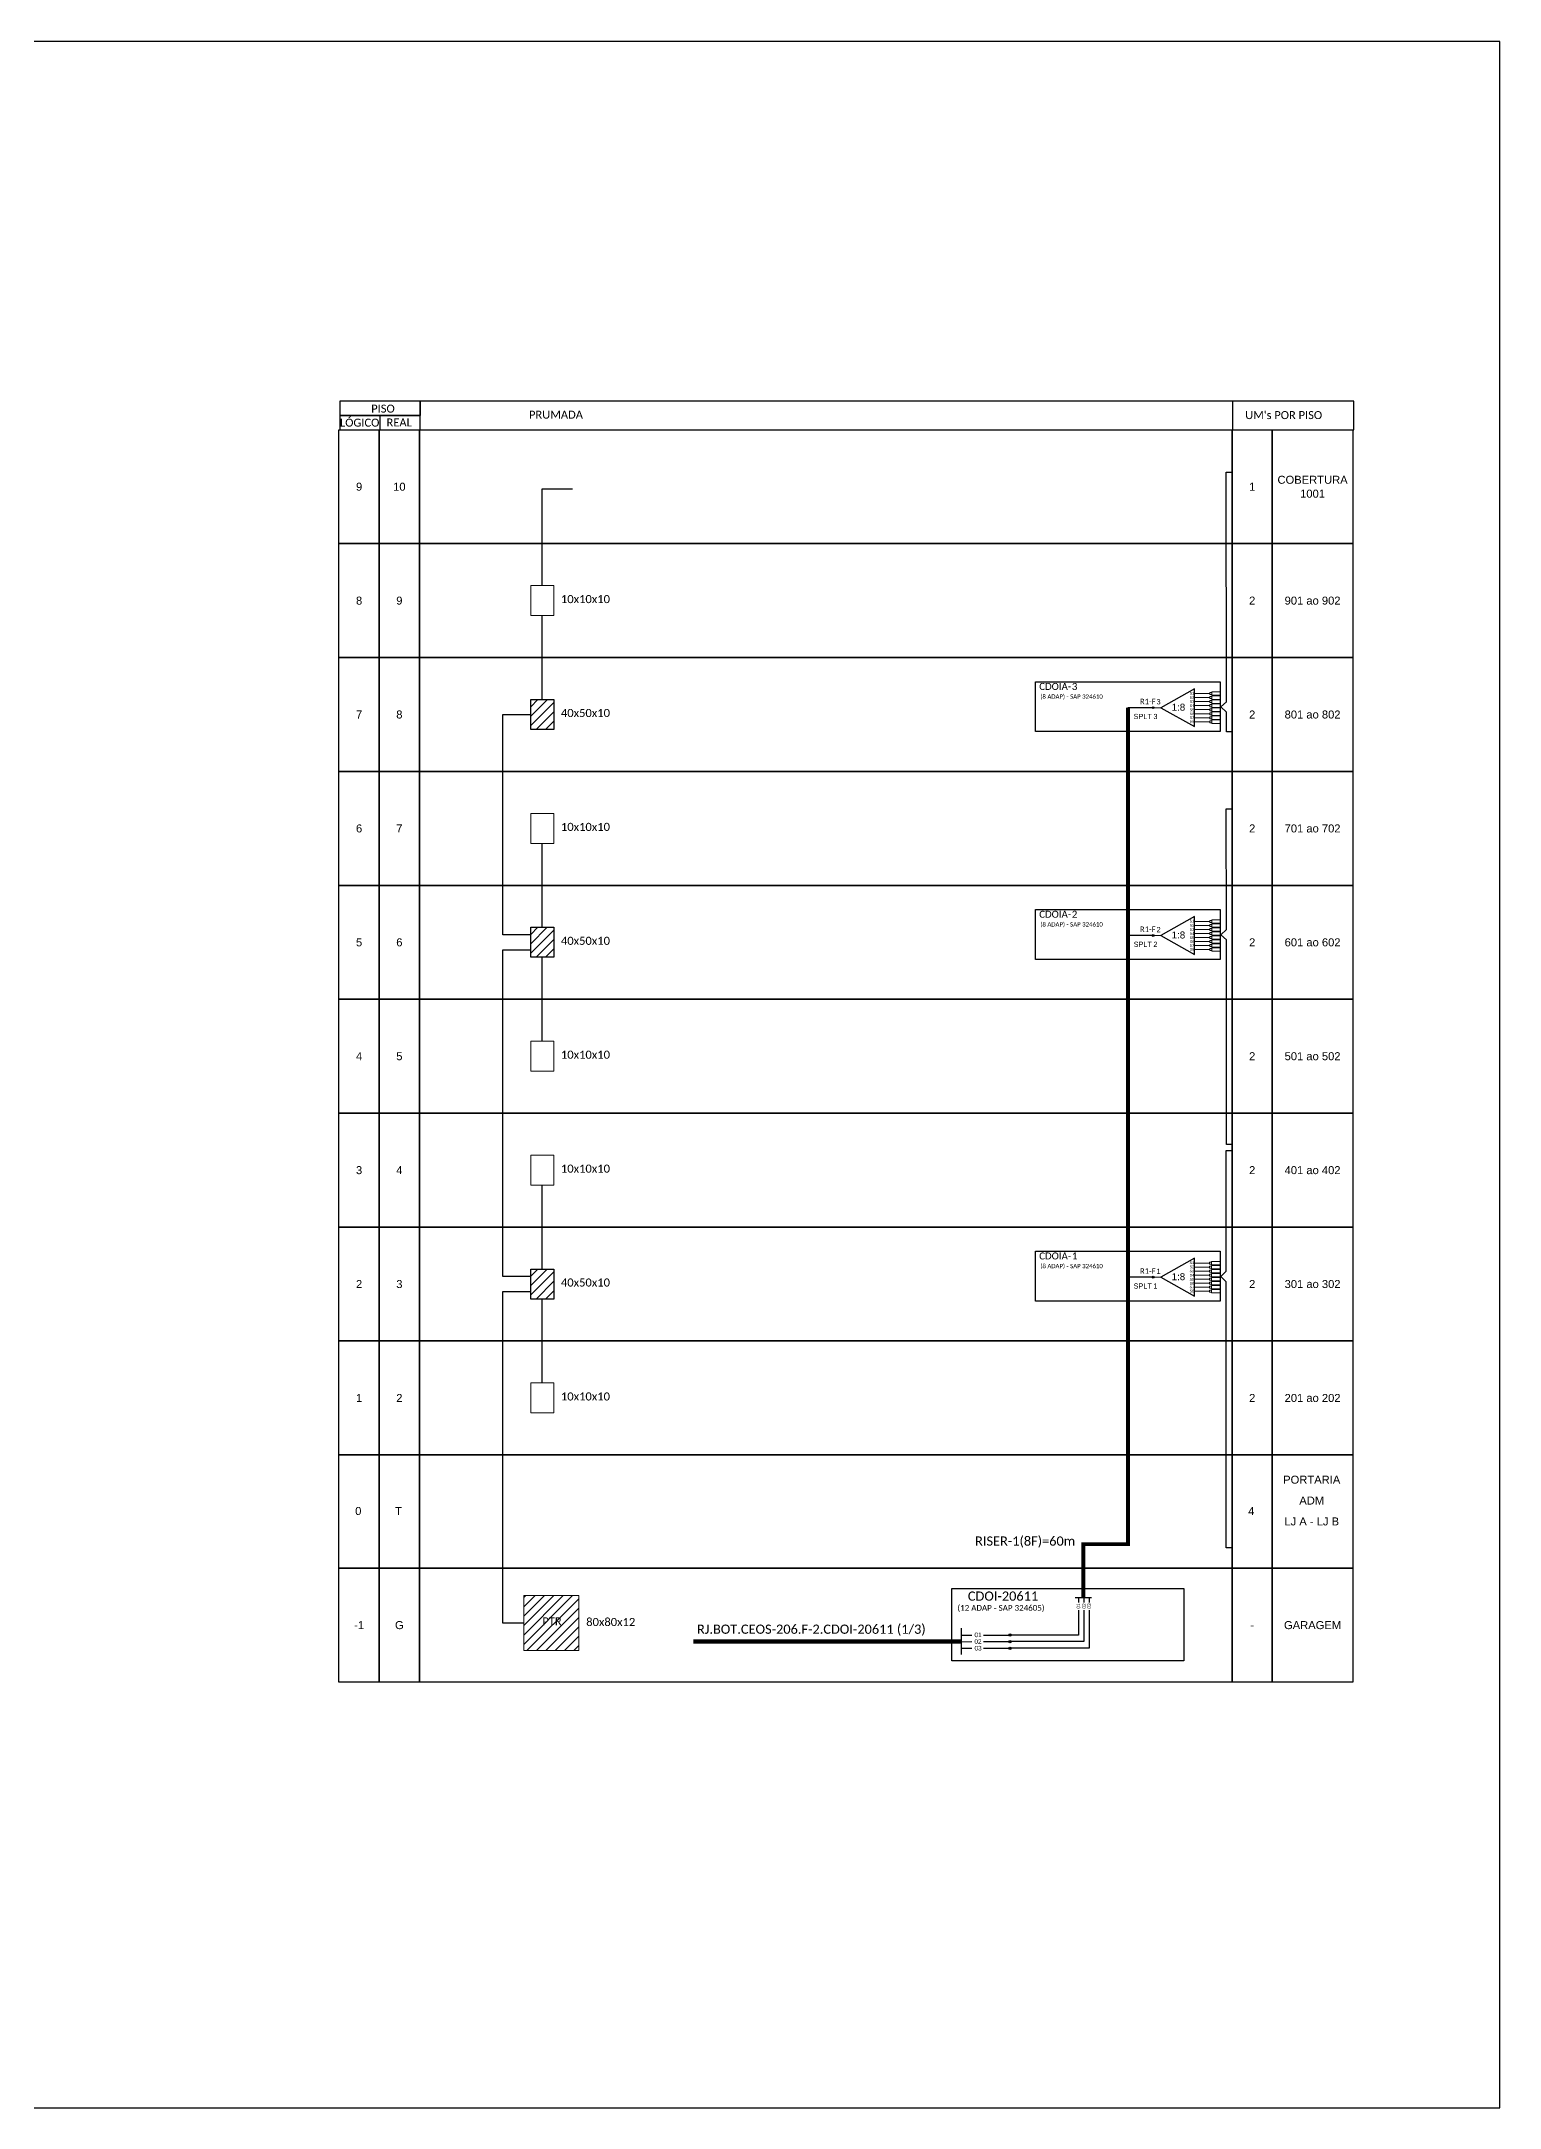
# Model space of a CAD drawing. Extents: x -89 to 749, y 705 to 1299.
# Drawn here: x 330 to 749, y 705 to 1299 of the extents above; entities that cross this region are included whole.
import ezdxf
from ezdxf.enums import TextEntityAlignment as Align

# ---------------------------------------------------------------- set-up
doc = ezdxf.new("R2010")
doc.units = 0
doc.styles.add('ARIAL', font='arial.ttf')
doc.styles.add('WMF-Calibri0', font='calibri.ttf')

# ---------------------------------------------------------------- blocks, each defined once
blk = doc.blocks.new('SPLT_1-8_SC-APC')
at = {"color": 1}
blk.add_lwpolyline([(-7.37, -2.1), (-17.04, -7.55), (-7.37, -13), (-7.37, -2.1)], dxfattribs=at)
at = {"color": 3, "lineweight": 0}
for points in [[(-2.99, -3.51), (-7.37, -3.51)], [(-7.37, -4.66), (-2.99, -4.66)], [(-7.37, -5.82), (-2.99, -5.82)], [(-2.41, -3.02), (-2.41, -4)], [(-2.41, -3.02), (0, -3.02)], [(-2.41, -4), (0, -4)], [(-2.41, -4.17), (-2.41, -5.16)], [(-2.41, -4.17), (0, -4.17)], [(-2.41, -5.16), (0, -5.16)], [(-2.41, -5.32), (-2.41, -6.31)], [(-2.41, -5.32), (0, -5.32)], [(-7.37, -6.97), (-2.99, -6.97)], [(-7.37, -8.12), (-2.99, -8.12)], [(-7.37, -9.28), (-2.99, -9.28)], [(-7.37, -10.43), (-2.99, -10.43)], [(-7.37, -11.58), (-2.99, -11.58)], [(-2.41, -6.31), (0, -6.31)], [(-2.41, -6.48), (-2.41, -7.46)], [(-2.41, -6.48), (0, -6.48)], [(-2.41, -7.46), (0, -7.46)], [(-2.41, -7.63), (-2.41, -8.62)], [(-2.41, -7.63), (0, -7.63)], [(-2.41, -8.62), (0, -8.62)], [(-2.41, -8.78), (-2.41, -9.77)], [(-2.41, -8.78), (0, -8.78)], [(-2.41, -9.77), (0, -9.77)], [(-2.41, -9.94), (-2.41, -10.92)], [(-2.41, -9.94), (0, -9.94)], [(-2.41, -10.92), (0, -10.92)], [(-2.41, -11.09), (-2.41, -12.08)], [(-2.41, -11.09), (0, -11.09)], [(-2.41, -12.08), (0, -12.08)]]:
    blk.add_lwpolyline(points, dxfattribs=at)
for points in [[(-2.99, -3.22), (-2.41, -3.22), (-2.41, -3.8), (-2.99, -3.8)], [(-2.99, -4.38), (-2.41, -4.38), (-2.41, -4.95), (-2.99, -4.95)], [(-2.99, -5.53), (-2.41, -5.53), (-2.41, -6.1), (-2.99, -6.1)], [(-2.99, -6.68), (-2.41, -6.68), (-2.41, -7.26), (-2.99, -7.26)], [(-2.99, -7.84), (-2.41, -7.84), (-2.41, -8.41), (-2.99, -8.41)], [(-2.99, -8.99), (-2.41, -8.99), (-2.41, -9.56), (-2.99, -9.56)], [(-2.99, -10.14), (-2.41, -10.14), (-2.41, -10.72), (-2.99, -10.72)], [(-2.99, -11.3), (-2.41, -11.3), (-2.41, -11.87), (-2.99, -11.87)]]:
    blk.add_lwpolyline(points, close=True, dxfattribs=at)
at = {"color": 1, "lineweight": 0}
blk.add_lwpolyline([(-17.04, -7.55), (-19.26, -7.55)], dxfattribs=at)
at = {"color": 1, "style": 'ARIAL'}
for s, height, p in [('S1', 0.75, (-8.74, -3.78)), ('S2', 0.75, (-8.74, -4.97)), ('S3', 0.75, (-8.74, -6.18)), ('1:8', 2, (-13.91, -8.4)), ('S4', 0.75, (-8.74, -7.36)), ('S5', 0.75, (-8.74, -8.57)), ('S6', 0.75, (-8.74, -9.69)), ('S7', 0.75, (-8.74, -10.78)), ('S8', 0.75, (-8.74, -11.9))]:
    blk.add_text(s, height=height, dxfattribs=at).set_placement(p)

msp = doc.modelspace()

# ---------------------------------------------------------------- hatches: boundary and pattern name
h = msp.add_hatch()
h.set_pattern_fill('ANSI31', color=1, scale=0.6)
h.set_pattern_definition([(45, (-836.997, 50.6207), (-1.3470384, 1.3470384), [])])
h.paths.add_polyline_path([(477.3, 1109.82), (470.68, 1109.82), (470.68, 1101.2), (477.3, 1101.2)])
h = msp.add_hatch(color=3)
h.dxf.hatch_style = 1
edge = h.paths.add_edge_path()
edge.add_arc((649.6, 1107.47), 0.256, 0, 360)
h = msp.add_hatch()
h.set_pattern_fill('ANSI31', color=1, scale=0.6)
h.set_pattern_definition([(45, (-836.997, -14.8668), (-1.3470384, 1.3470384), [])])
h.paths.add_polyline_path([(477.3, 1044.33), (470.68, 1044.33), (470.68, 1035.71), (477.3, 1035.71)])
h = msp.add_hatch(color=3)
h.dxf.hatch_style = 1
edge = h.paths.add_edge_path()
edge.add_arc((649.6, 1041.98), 0.256, 0, 360)
h = msp.add_hatch()
h.set_pattern_fill('ANSI31', color=1, scale=0.6)
h.set_pattern_definition([(45, (-836.997, -113.098), (-1.3470384, 1.3470384), [])])
h.paths.add_polyline_path([(477.3, 946.1), (470.68, 946.1), (470.68, 937.48), (477.3, 937.48)])
h = msp.add_hatch(color=3)
h.dxf.hatch_style = 1
edge = h.paths.add_edge_path()
edge.add_arc((649.59, 943.75), 0.256, 0, 360)
h = msp.add_hatch()
h.set_pattern_fill('ANSI31', color=1, scale=0.6)
h.set_pattern_definition([(45, (-307.9311, 3523.491), (-1.3470384, 1.3470384), [])])
h.paths.add_polyline_path([(484.48, 836.43), (484.48, 852.23), (468.67, 852.23), (468.67, 836.43)])
h.paths.add_polyline_path([(473.41, 843.06), (480.21, 843.06), (480.21, 846.54), (473.41, 846.54)], flags=24)
h = msp.add_hatch(color=3)
h.dxf.hatch_style = 1
edge = h.paths.add_edge_path()
edge.add_arc((608.45, 840.88), 0.32, 0, 360)
h = msp.add_hatch(color=3)
h.dxf.hatch_style = 1
edge = h.paths.add_edge_path()
edge.add_arc((608.45, 839.01), 0.32, 0, 360)
h = msp.add_hatch(color=3)
h.dxf.hatch_style = 1
edge = h.paths.add_edge_path()
edge.add_arc((608.45, 837.08), 0.32, 0, 360)

# ---------------------------------------------------------------- linework, layer by layer
for points in [[(-89.32, 705.02), (749.25, 705.02), (749.25, 1299.02), (-89.32, 1299.02), (-89.32, 705.02)], [(438.93, 1187.37), (707.3, 1187.37), (707.3, 1195.59), (438.93, 1195.59), (438.93, 1195.59), (438.93, 1191.48)], [(672.55, 1187.37), (672.55, 1195.59)], [(427.36, 1187.37), (427.36, 1191.48)], [(594.54, 837.08), (597.45, 837.08)], [(600.86, 837.08), (608.45, 837.08), (608.45, 837.08)]]:
    msp.add_lwpolyline(points)
for points in [[(415.79, 1191.48), (438.93, 1191.48), (438.93, 1195.59), (415.79, 1195.59)], [(415.79, 1187.37), (438.93, 1187.37), (438.93, 1191.48), (415.79, 1191.48)], [(415.54, 1187.37), (427.12, 1187.37), (427.12, 1154.62), (415.54, 1154.62)], [(427.12, 1187.37), (438.69, 1187.37), (438.69, 1154.62), (427.12, 1154.62)], [(438.69, 1187.37), (672.31, 1187.37), (672.31, 1154.62), (438.69, 1154.62)], [(672.31, 1187.37), (683.88, 1187.37), (683.88, 1154.62), (672.31, 1154.62)], [(683.88, 1187.37), (707.02, 1187.37), (707.02, 1154.62), (683.88, 1154.62)], [(415.54, 1154.62), (427.12, 1154.62), (427.12, 1121.88), (415.54, 1121.88)], [(427.12, 1154.62), (438.69, 1154.62), (438.69, 1121.88), (427.12, 1121.88)], [(438.69, 1154.62), (672.31, 1154.62), (672.31, 1121.88), (438.69, 1121.88)], [(672.31, 1154.62), (683.88, 1154.62), (683.88, 1121.88), (672.31, 1121.88)], [(683.88, 1154.62), (707.02, 1154.62), (707.02, 1121.88), (683.88, 1121.88)], [(415.54, 1121.88), (427.12, 1121.88), (427.12, 1089.13), (415.54, 1089.13)], [(427.12, 1121.88), (438.69, 1121.88), (438.69, 1089.13), (427.12, 1089.13)], [(438.69, 1121.88), (672.31, 1121.88), (672.31, 1089.13), (438.69, 1089.13)], [(672.31, 1121.88), (683.88, 1121.88), (683.88, 1089.13), (672.31, 1089.13)], [(683.88, 1121.88), (707.02, 1121.88), (707.02, 1089.13), (683.88, 1089.13)], [(415.54, 1089.13), (427.12, 1089.13), (427.12, 1056.39), (415.54, 1056.39)], [(427.12, 1089.13), (438.69, 1089.13), (438.69, 1056.39), (427.12, 1056.39)], [(438.69, 1089.13), (672.31, 1089.13), (672.31, 1056.39), (438.69, 1056.39)], [(672.31, 1089.13), (683.88, 1089.13), (683.88, 1056.39), (672.31, 1056.39)], [(683.88, 1089.13), (707.02, 1089.13), (707.02, 1056.39), (683.88, 1056.39)], [(415.54, 1056.39), (427.12, 1056.39), (427.12, 1023.65), (415.54, 1023.65)], [(427.12, 1056.39), (438.69, 1056.39), (438.69, 1023.65), (427.12, 1023.65)], [(438.69, 1056.39), (672.31, 1056.39), (672.31, 1023.65), (438.69, 1023.65)], [(672.31, 1056.39), (683.88, 1056.39), (683.88, 1023.65), (672.31, 1023.65)], [(683.88, 1056.39), (707.02, 1056.39), (707.02, 1023.65), (683.88, 1023.65)], [(415.54, 1023.65), (427.12, 1023.65), (427.12, 990.9), (415.54, 990.9)], [(427.12, 1023.65), (438.69, 1023.65), (438.69, 990.9), (427.12, 990.9)], [(438.69, 1023.65), (672.31, 1023.65), (672.31, 990.9), (438.69, 990.9)], [(672.31, 1023.65), (683.88, 1023.65), (683.88, 990.9), (672.31, 990.9)], [(683.88, 1023.65), (707.02, 1023.65), (707.02, 990.9), (683.88, 990.9)], [(415.54, 990.9), (427.12, 990.9), (427.12, 958.16), (415.54, 958.16)], [(427.12, 990.9), (438.69, 990.9), (438.69, 958.16), (427.12, 958.16)], [(438.69, 990.9), (672.31, 990.9), (672.31, 958.16), (438.69, 958.16)], [(672.31, 990.9), (683.88, 990.9), (683.88, 958.16), (672.31, 958.16)], [(683.88, 990.9), (707.02, 990.9), (707.02, 958.16), (683.88, 958.16)], [(415.54, 958.16), (427.12, 958.16), (427.12, 925.42), (415.54, 925.42)], [(427.12, 958.16), (438.69, 958.16), (438.69, 925.42), (427.12, 925.42)], [(438.69, 958.16), (672.31, 958.16), (672.31, 925.42), (438.69, 925.42)], [(672.31, 958.16), (683.88, 958.16), (683.88, 925.42), (672.31, 925.42)], [(683.88, 958.16), (707.02, 958.16), (707.02, 925.42), (683.88, 925.42)], [(415.54, 925.42), (427.12, 925.42), (427.12, 892.67), (415.54, 892.67)], [(427.12, 925.42), (438.69, 925.42), (438.69, 892.67), (427.12, 892.67)], [(438.69, 925.42), (672.31, 925.42), (672.31, 892.67), (438.69, 892.67)], [(672.31, 925.42), (683.88, 925.42), (683.88, 892.67), (672.31, 892.67)], [(683.88, 925.42), (707.02, 925.42), (707.02, 892.67), (683.88, 892.67)], [(415.54, 892.67), (427.12, 892.67), (427.12, 860.12), (415.54, 860.12)], [(427.12, 892.67), (438.69, 892.67), (438.69, 860.12), (427.12, 860.12)], [(438.69, 892.67), (672.31, 892.67), (672.31, 860.12), (438.69, 860.12)], [(672.31, 892.67), (683.88, 892.67), (683.88, 860.12), (672.31, 860.12)], [(683.88, 892.67), (707.02, 892.67), (707.02, 860.12), (683.88, 860.12)], [(415.54, 860.12), (427.12, 860.12), (427.12, 827.37), (415.54, 827.37)], [(427.12, 860.12), (438.69, 860.12), (438.69, 827.37), (427.12, 827.37)], [(438.69, 860.12), (672.31, 860.12), (672.31, 827.37), (438.69, 827.37)], [(672.31, 860.12), (683.88, 860.12), (683.88, 827.37), (672.31, 827.37)], [(683.88, 860.12), (707.02, 860.12), (707.02, 827.37), (683.88, 827.37)]]:
    msp.add_lwpolyline(points, close=True)
at = {"color": 3}
for points in [[(473.99, 1142.56), (473.99, 1170.37), (482.67, 1170.37)], [(672.31, 1100.52), (670.66, 1100.52), (670.66, 1106.18), (669.09, 1107.68), (670.66, 1109.19), (670.65, 1175.13), (672.31, 1175.13)], [(473.99, 1109.82), (473.99, 1133.94)], [(470.68, 1042.17), (462.67, 1042.17), (462.67, 1105.51), (470.68, 1105.51)], [(672.31, 981.89), (670.66, 981.89), (670.66, 1040.69), (669.09, 1042.2), (670.66, 1043.71), (670.65, 1078.36), (672.31, 1078.36)], [(473.99, 1044.33), (473.99, 1068.45)], [(470.68, 943.94), (462.67, 943.94), (462.67, 1037.86), (470.68, 1037.86)], [(473.99, 1011.59), (473.99, 1035.71)], [(672.31, 865.91), (670.65, 865.91), (670.65, 942.46), (669.09, 943.97), (670.65, 945.47), (670.65, 980.13), (672.3, 980.13)], [(473.99, 946.1), (473.99, 970.22)], [(468.67, 844.33), (462.67, 844.33), (462.67, 939.63), (470.68, 939.63)], [(473.99, 913.35), (473.99, 937.48)], [(594.54, 840.88), (597.45, 840.88)], [(600.86, 840.88), (608.45, 840.88), (608.45, 840.88)]]:
    msp.add_lwpolyline(points, dxfattribs=at)
at = {"color": 0, "lineweight": 0}
for points in [[(470.68, 1142.56), (477.3, 1142.56), (477.3, 1133.94), (470.68, 1133.94)], [(470.68, 1077.07), (477.3, 1077.07), (477.3, 1068.45), (470.68, 1068.45)], [(470.68, 1011.59), (477.3, 1011.59), (477.3, 1002.97), (470.68, 1002.97)], [(470.68, 978.84), (477.3, 978.84), (477.3, 970.22), (470.68, 970.22)], [(470.68, 913.35), (477.3, 913.35), (477.3, 904.73), (470.68, 904.73)]]:
    msp.add_lwpolyline(points, close=True, dxfattribs=at)
at = {"color": 1}
for points in [[(615.76, 1114.92), (668.89, 1114.92), (668.89, 1100.6), (615.76, 1100.6)], [(470.68, 1109.82), (477.3, 1109.82), (477.3, 1101.2), (470.68, 1101.2)], [(615.76, 1049.43), (668.89, 1049.43), (668.89, 1035.11), (615.76, 1035.11)], [(470.68, 1044.33), (477.3, 1044.33), (477.3, 1035.71), (470.68, 1035.71)], [(615.75, 951.2), (668.88, 951.2), (668.88, 936.88), (615.75, 936.88)], [(470.68, 946.1), (477.3, 946.1), (477.3, 937.48), (470.68, 937.48)], [(591.7, 854.3), (658.41, 854.3), (658.41, 833.46), (591.7, 833.46)]]:
    msp.add_lwpolyline(points, close=True, dxfattribs=at)
at = {"color": 5, "const_width": 1.1}
msp.add_lwpolyline([(642.4, 1107.47), (642.4, 867.01), (629.53, 867.01), (629.53, 851.68)], dxfattribs=at)
at = {"color": 5}
for points in [[(649.6, 1107.47), (642.33, 1107.47)], [(649.6, 1041.98), (642.33, 1041.98)], [(649.59, 943.75), (642.33, 943.75)], [(627.16, 851.68), (631.89, 851.68)], [(628.15, 851.68), (628.15, 850.22)], [(629.68, 851.68), (629.68, 850.22)], [(631.21, 851.68), (631.21, 850.22)], [(631.21, 848.07), (631.21, 837.08), (608.45, 837.08)], [(629.68, 848.07), (629.68, 839.01), (608.45, 839.01)], [(628.15, 848.07), (628.12, 840.88), (608.45, 840.88)]]:
    msp.add_lwpolyline(points, dxfattribs=at)
at = {"color": 1, "lineweight": 0}
msp.add_lwpolyline([(468.67, 852.23), (484.48, 852.23), (484.48, 836.43), (468.67, 836.43)], close=True, dxfattribs=at)
at = {"color": 1, "const_width": 1.32}
msp.add_lwpolyline([(517.39, 839.04), (594.54, 839.04)], dxfattribs=at)
at = {"color": 1}
msp.add_lwpolyline([(594.54, 835.25), (594.54, 842.82)], dxfattribs=at)
at = {"color": 2}
for points in [[(594.54, 838.98), (597.45, 838.99)], [(600.86, 838.99), (608.45, 839.01), (608.45, 839.01)]]:
    msp.add_lwpolyline(points, dxfattribs=at)
at = {"color": 3}
for centre, radius in [((649.6, 1107.47), 0.256), ((649.6, 1041.98), 0.256), ((649.59, 943.75), 0.256), ((608.45, 840.88), 0.32), ((608.45, 839.01), 0.32), ((608.45, 837.08), 0.32)]:
    msp.add_circle(centre, radius, dxfattribs=at)
for p in [(415.54, 1154.62), (415.54, 1121.88), (415.54, 1089.13), (415.54, 1056.39), (415.54, 1023.65), (415.54, 990.9), (415.54, 958.16), (415.54, 925.42), (415.54, 892.67), (415.54, 860.12)]:
    msp.add_point(p)

# ---------------------------------------------------------------- block references
for p in [(668.86, 1115.02), (668.86, 1049.53), (668.85, 951.3)]:
    msp.add_blockref('SPLT_1-8_SC-APC', p, dxfattribs=at)

# ---------------------------------------------------------------- texts
at = {"style": 'WMF-Calibri0'}
for s, height, p in [('     PISO', 2.3, (420.75, 1192.29)), ('  LÓGICO', 2.3, (414.2, 1188.26)), ('    REAL', 2.3, (425.97, 1188.31)), ('PRUMADA', 2.3, (470.17, 1190.55)), ("UM's POR PISO", 2.3, (676.08, 1190.43)), ('10x10x10', 2.317, (479.35, 1137.53)), ('40x50x10', 2.317, (479.35, 1104.79)), ('10x10x10', 2.317, (479.35, 1072.04)), ('40x50x10', 2.317, (479.35, 1039.3)), ('10x10x10', 2.317, (479.35, 1006.56)), ('10x10x10', 2.317, (479.35, 973.81)), ('40x50x10', 2.317, (479.35, 941.07)), ('10x10x10', 2.317, (479.35, 908.32)), ('PTR', 2.317, (473.99, 843.65)), ('80x80x12', 2.317, (486.62, 843.48))]:
    msp.add_text(s, height=height, dxfattribs=at).set_placement(p)
at = {"style": 'ARIAL'}
for s, height, p in [('9', 2.3, (421.33, 1170.99)), ('10', 2.3, (432.9, 1170.99)), ('1', 2.3, (678.09, 1170.99)), ('COBERTURA', 2.3, (695.45, 1172.99)), ('1001', 2.3, (695.45, 1168.99)), ('8', 2.3, (421.33, 1138.25)), ('9', 2.3, (432.9, 1138.25)), ('2', 2.3, (678.09, 1138.25)), ('901 ao 902', 2.3, (695.45, 1138.25)), ('7', 2.3, (421.33, 1105.51)), ('8', 2.3, (432.9, 1105.51)), ('2', 2.3, (678.09, 1105.51)), ('801 ao 802', 2.3, (695.45, 1105.51)), ('6', 2.3, (421.33, 1072.76)), ('7', 2.3, (432.9, 1072.76)), ('2', 2.3, (678.09, 1072.76)), ('701 ao 702', 2.3, (695.45, 1072.76)), ('5', 2.3, (421.33, 1040.02)), ('6', 2.3, (432.9, 1040.02)), ('2', 2.3, (678.09, 1040.02)), ('601 ao 602', 2.3, (695.45, 1040.02)), ('4', 2.3, (421.33, 1007.28)), ('5', 2.3, (432.9, 1007.28)), ('2', 2.3, (678.09, 1007.28)), ('501 ao 502', 2.3, (695.45, 1007.28)), ('3', 2.3, (421.33, 974.53)), ('4', 2.3, (432.9, 974.53)), ('2', 2.3, (678.09, 974.53)), ('401 ao 402', 2.3, (695.45, 974.53)), ('2', 2.3, (421.33, 941.79)), ('3', 2.3, (432.9, 941.79)), ('2', 2.3, (678.09, 941.79)), ('301 ao 302', 2.3, (695.45, 941.79)), ('1', 2.3, (421.33, 909.04)), ('2', 2.3, (432.9, 909.04)), ('2', 2.3, (678.09, 909.04)), ('201 ao 202', 2.3, (695.45, 909.04)), ('PORTARIA', 2.3, (695.21, 885.55)), ('ADM', 2.3, (695.21, 879.55)), ('0', 2.3, (421.09, 876.55)), ('T', 2.3, (432.66, 876.55)), ('4', 2.3, (677.85, 876.55)), ('LJ A - LJ B', 2.3, (695.21, 873.55)), ('-1', 2.3, (421.33, 843.74)), ('G', 2.3, (432.9, 843.74)), ('-', 2.3, (678.09, 843.74)), ('GARAGEM', 2.3, (695.45, 843.74)), ('02', 1.323, (599.26, 839.02)), ('01', 1.323, (599.28, 840.94)), ('03', 1.323, (599.29, 837.11))]:
    msp.add_text(s, height=height, dxfattribs=at).set_placement(p, align=Align.MIDDLE_CENTER)
at = {"color": 1, "style": 'WMF-Calibri0'}
for s, height, p in [('CDOIA-', 2, (616.86, 1112.57)), ('CDOIA-', 2, (616.86, 1047.09)), ('CDOIA-', 2, (616.86, 948.86)), ('CDOI-20611', 2.646, (596.35, 850.76)), ('RJ.BOT.CEOS-206.F-2.CDOI-20611 (1/3)', 2.6457, (518.48, 841.25))]:
    msp.add_text(s, height=height, dxfattribs=at).set_placement(p)
for s, height, p in [('(8 ADAP) - SAP 324610', 1.25, (626.17, 1110.05)), ('(8 ADAP) - SAP 324610', 1.25, (626.17, 1044.56)), ('(8 ADAP) - SAP 324610', 1.25, (626.17, 946.33)), ('(12 ADAP - SAP 324605)', 1.6535, (605.87, 847.86))]:
    msp.add_text(s, height=height, dxfattribs=at).set_placement(p, align=Align.CENTER)
at = {"color": 7, "style": 'WMF-Calibri0'}
for s, p in [('3', (626.24, 1112.57)), ('2', (626.24, 1047.09)), ('1', (626.24, 948.86))]:
    msp.add_text(s, height=2, dxfattribs=at).set_placement(p)
at = {"color": 7, "style": 'ARIAL'}
for s, p in [('SPLT', (646.62, 1104.19)), ('3', (650.29, 1104.19)), ('SPLT', (646.62, 1038.7)), ('2', (650.29, 1038.7)), ('SPLT', (646.62, 940.47)), ('1', (650.29, 940.47))]:
    msp.add_text(s, height=1.5, dxfattribs=at).set_placement(p, align=Align.CENTER)
at = {"color": 5, "style": 'WMF-Calibri0'}
for s, height, p in [('R1-F', 1.6, (645.83, 1108.45)), ('R1-F', 1.6, (645.83, 1042.97)), ('R1-F', 1.6, (645.82, 944.73)), ('RISER-1(8F)=60m', 2.6457, (598.42, 866.58))]:
    msp.add_text(s, height=height, dxfattribs=at).set_placement(p)
at = {"color": 5, "style": 'ARIAL'}
for s, p in [('3', (651.19, 1108.42)), ('2', (651.19, 1042.93)), ('1', (651.19, 944.7))]:
    msp.add_text(s, height=1.5, dxfattribs=at).set_placement(p, align=Align.CENTER)
at = {"style": 'ARIAL'}
for s, p in [('01', (628.14, 849.23)), ('02', (629.76, 849.23)), ('03', (631.22, 849.23))]:
    msp.add_text(s, height=0.992, rotation=90, dxfattribs=at).set_placement(p, align=Align.MIDDLE_CENTER)

doc.saveas('drawing.dxf')
